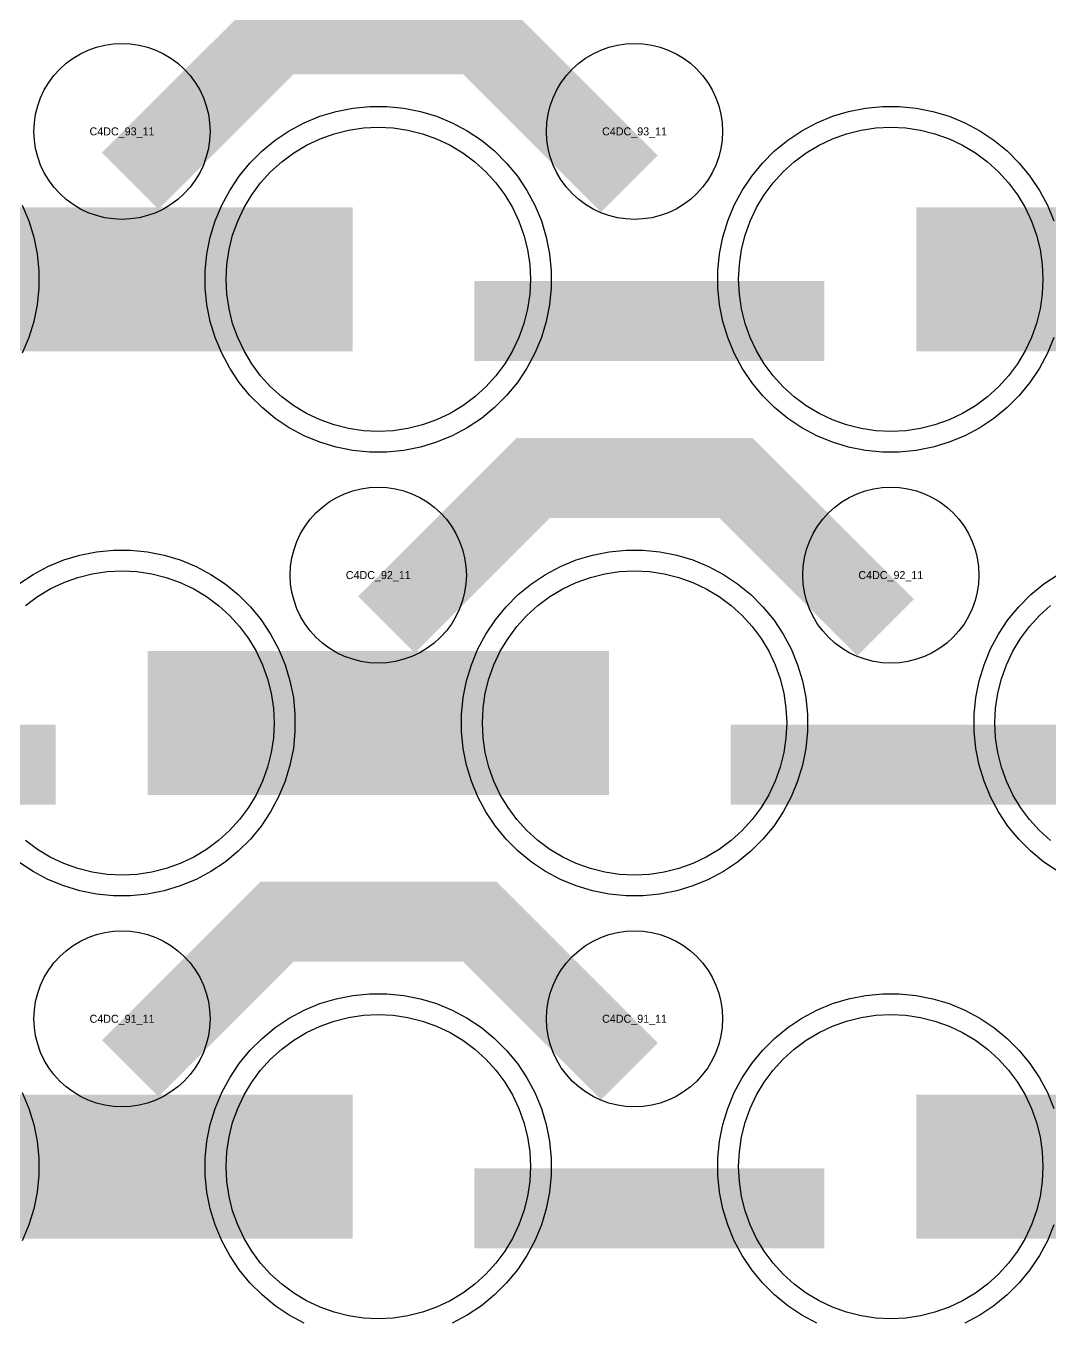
# Model space of a CAD drawing. Extents: x -11880 to 11880, y -14992 to 14992.
# Drawn here: x -8510 to -8190.3, y -2278.8 to -1874 of the extents above; entities that cross this region are included whole.
import ezdxf
from ezdxf.enums import TextEntityAlignment as Align

# ---------------------------------------------------------------- set-up
doc = ezdxf.new("R2010")
doc.units = 0
doc.header["$MEASUREMENT"] = 0
for name, color, linetype in [('GDS_775_DT_237', 138, 'CONTINUOUS'), ('RDL1_FS', 34, 'CONTINUOUS'), ('RDL_BS', 160, 'CONTINUOUS')]:
    doc.layers.add(name, color=color, linetype=linetype)

msp = doc.modelspace()

# ---------------------------------------------------------------- linework, layer by layer
at = {"layer": 'RDL1_FS'}
for points in [[(-8400, -2000.614), (-8404.657, -2000.385), (-8409.268, -1999.701), (-8413.791, -1998.569), (-8418.181, -1996.997), (-8422.395, -1995.005), (-8426.395, -1992.607), (-8430.14, -1989.829), (-8433.594, -1986.699), (-8436.724, -1983.245), (-8439.502, -1979.5), (-8441.9, -1975.5), (-8443.892, -1971.286), (-8445.464, -1966.896), (-8446.596, -1962.373), (-8447.28, -1957.762), (-8447.509, -1953.105), (-8447.28, -1948.448), (-8446.596, -1943.837), (-8445.464, -1939.314), (-8443.892, -1934.924), (-8441.9, -1930.71), (-8439.502, -1926.71), (-8436.724, -1922.965), (-8433.594, -1919.511), (-8430.14, -1916.381), (-8426.395, -1913.603), (-8422.395, -1911.205), (-8418.181, -1909.213), (-8413.791, -1907.641), (-8409.268, -1906.509), (-8404.657, -1905.825), (-8400, -1905.596), (-8395.343, -1905.825), (-8390.732, -1906.509), (-8386.209, -1907.641), (-8381.819, -1909.213), (-8377.605, -1911.205), (-8373.605, -1913.603), (-8369.86, -1916.381), (-8366.406, -1919.511), (-8363.276, -1922.965), (-8360.498, -1926.71), (-8358.1, -1930.71), (-8356.108, -1934.924), (-8354.536, -1939.314), (-8353.404, -1943.837), (-8352.72, -1948.448), (-8352.491, -1953.105), (-8352.72, -1957.762), (-8353.404, -1962.373), (-8354.536, -1966.896), (-8356.108, -1971.286), (-8358.1, -1975.5), (-8360.498, -1979.5), (-8363.276, -1983.245), (-8366.406, -1986.699), (-8369.86, -1989.829), (-8373.605, -1992.607), (-8377.605, -1995.005), (-8381.819, -1996.997), (-8386.209, -1998.569), (-8390.732, -1999.701), (-8395.343, -2000.385)], [(-8240, -2000.614), (-8244.657, -2000.385), (-8249.268, -1999.701), (-8253.791, -1998.569), (-8258.181, -1996.997), (-8262.395, -1995.005), (-8266.395, -1992.607), (-8270.14, -1989.829), (-8273.594, -1986.699), (-8276.724, -1983.245), (-8279.502, -1979.5), (-8281.9, -1975.5), (-8283.892, -1971.286), (-8285.464, -1966.896), (-8286.596, -1962.373), (-8287.28, -1957.762), (-8287.509, -1953.105), (-8287.28, -1948.448), (-8286.596, -1943.837), (-8285.464, -1939.314), (-8283.892, -1934.924), (-8281.9, -1930.71), (-8279.502, -1926.71), (-8276.724, -1922.965), (-8273.594, -1919.511), (-8270.14, -1916.381), (-8266.395, -1913.603), (-8262.395, -1911.205), (-8258.181, -1909.213), (-8253.791, -1907.641), (-8249.268, -1906.509), (-8244.657, -1905.825), (-8240, -1905.596), (-8235.343, -1905.825), (-8230.732, -1906.509), (-8226.209, -1907.641), (-8221.819, -1909.213), (-8217.605, -1911.205), (-8213.605, -1913.603), (-8209.86, -1916.381), (-8206.406, -1919.511), (-8203.276, -1922.965), (-8200.498, -1926.71), (-8198.1, -1930.71), (-8196.108, -1934.924), (-8194.536, -1939.314), (-8193.404, -1943.837), (-8192.72, -1948.448), (-8192.491, -1953.105), (-8192.72, -1957.762), (-8193.404, -1962.373), (-8194.536, -1966.896), (-8196.108, -1971.286), (-8198.1, -1975.5), (-8200.498, -1979.5), (-8203.276, -1983.245), (-8206.406, -1986.699), (-8209.86, -1989.829), (-8213.605, -1992.607), (-8217.605, -1995.005), (-8221.819, -1996.997), (-8226.209, -1998.569), (-8230.732, -1999.701), (-8235.343, -2000.385)], [(-8320, -2139.179), (-8324.657, -2138.95), (-8329.268, -2138.266), (-8333.791, -2137.134), (-8338.181, -2135.562), (-8342.395, -2133.57), (-8346.395, -2131.172), (-8350.14, -2128.394), (-8353.594, -2125.264), (-8356.724, -2121.81), (-8359.502, -2118.065), (-8361.9, -2114.065), (-8363.892, -2109.851), (-8365.464, -2105.461), (-8366.596, -2100.938), (-8367.28, -2096.327), (-8367.509, -2091.67), (-8367.28, -2087.013), (-8366.596, -2082.402), (-8365.464, -2077.879), (-8363.892, -2073.489), (-8361.9, -2069.275), (-8359.502, -2065.275), (-8356.724, -2061.53), (-8353.594, -2058.076), (-8350.14, -2054.946), (-8346.395, -2052.168), (-8342.395, -2049.77), (-8338.181, -2047.778), (-8333.791, -2046.206), (-8329.268, -2045.074), (-8324.657, -2044.39), (-8320, -2044.161), (-8315.343, -2044.39), (-8310.732, -2045.074), (-8306.209, -2046.206), (-8301.819, -2047.778), (-8297.605, -2049.77), (-8293.605, -2052.168), (-8289.86, -2054.946), (-8286.406, -2058.076), (-8283.276, -2061.53), (-8280.498, -2065.275), (-8278.1, -2069.275), (-8276.108, -2073.489), (-8274.536, -2077.879), (-8273.404, -2082.402), (-8272.72, -2087.013), (-8272.491, -2091.67), (-8272.72, -2096.327), (-8273.404, -2100.938), (-8274.536, -2105.461), (-8276.108, -2109.851), (-8278.1, -2114.065), (-8280.498, -2118.065), (-8283.276, -2121.81), (-8286.406, -2125.264), (-8289.86, -2128.394), (-8293.605, -2131.172), (-8297.605, -2133.57), (-8301.819, -2135.562), (-8306.209, -2137.134), (-8310.732, -2138.266), (-8315.343, -2138.95)]]:
    msp.add_lwpolyline(points, close=True, dxfattribs=at)
for points in [[(-8551.998, -1953.105, 45, 45, 0), (-8479.998, -1953.105, 45, 45, 0)], [(-8479.998, -1953.105, 45, 45, 0), (-8407.998, -1953.105, 45, 45, 0)], [(-8231.998, -1953.105, 45, 45, 0), (-8159.998, -1953.105, 45, 45, 0)], [(-8471.998, -2091.67, 45, 45, 0), (-8399.998, -2091.67, 45, 45, 0)], [(-8399.998, -2091.67, 45, 45, 0), (-8327.998, -2091.67, 45, 45, 0)]]:
    msp.add_lwpolyline(points, format="xyseb", dxfattribs=at)
for points in [[(-8510.14, -2054.946), (-8506.395, -2052.168), (-8502.395, -2049.77), (-8498.181, -2047.778), (-8493.791, -2046.206), (-8489.268, -2045.074), (-8484.657, -2044.39), (-8480, -2044.161), (-8475.343, -2044.39), (-8470.732, -2045.074), (-8466.209, -2046.206), (-8461.819, -2047.778), (-8457.605, -2049.77), (-8453.605, -2052.168), (-8449.86, -2054.946), (-8446.406, -2058.076), (-8443.276, -2061.53), (-8440.498, -2065.275), (-8438.1, -2069.275), (-8436.108, -2073.489), (-8434.536, -2077.879), (-8433.404, -2082.402), (-8432.72, -2087.013), (-8432.491, -2091.67), (-8432.72, -2096.327), (-8433.404, -2100.938), (-8434.536, -2105.461), (-8436.108, -2109.851), (-8438.1, -2114.065), (-8440.498, -2118.065), (-8443.276, -2121.81), (-8446.406, -2125.264), (-8449.86, -2128.394), (-8453.605, -2131.172), (-8457.605, -2133.57), (-8461.819, -2135.562), (-8466.209, -2137.134), (-8470.732, -2138.266), (-8475.343, -2138.95), (-8480, -2139.179), (-8484.657, -2138.95), (-8489.268, -2138.266), (-8493.791, -2137.134), (-8498.181, -2135.562), (-8502.395, -2133.57), (-8506.395, -2131.172), (-8510.14, -2128.394)], [(-8190.14, -2128.394), (-8193.594, -2125.264), (-8196.724, -2121.81), (-8199.502, -2118.065), (-8201.9, -2114.065), (-8203.892, -2109.851), (-8205.464, -2105.461), (-8206.596, -2100.938), (-8207.28, -2096.327), (-8207.509, -2091.67), (-8207.28, -2087.013), (-8206.596, -2082.402), (-8205.464, -2077.879), (-8203.892, -2073.489), (-8201.9, -2069.275), (-8199.502, -2065.275), (-8196.724, -2061.53), (-8193.594, -2058.076), (-8190.14, -2054.946)]]:
    msp.add_lwpolyline(points, dxfattribs=at)
at = {"layer": 'RDL1_FS', "color": 11, "true_color": 0xf27172}
for points in [[(-8400, -2277.744), (-8404.657, -2277.515), (-8409.268, -2276.831), (-8413.791, -2275.699), (-8418.181, -2274.127), (-8422.395, -2272.135), (-8426.395, -2269.737), (-8430.14, -2266.959), (-8433.594, -2263.829), (-8436.724, -2260.375), (-8439.502, -2256.63), (-8441.9, -2252.63), (-8443.892, -2248.416), (-8445.464, -2244.026), (-8446.596, -2239.503), (-8447.28, -2234.892), (-8447.509, -2230.235), (-8447.28, -2225.578), (-8446.596, -2220.967), (-8445.464, -2216.444), (-8443.892, -2212.054), (-8441.9, -2207.84), (-8439.502, -2203.84), (-8436.724, -2200.095), (-8433.594, -2196.641), (-8430.14, -2193.511), (-8426.395, -2190.733), (-8422.395, -2188.335), (-8418.181, -2186.343), (-8413.791, -2184.771), (-8409.268, -2183.639), (-8404.657, -2182.955), (-8400, -2182.726), (-8395.343, -2182.955), (-8390.732, -2183.639), (-8386.209, -2184.771), (-8381.819, -2186.343), (-8377.605, -2188.335), (-8373.605, -2190.733), (-8369.86, -2193.511), (-8366.406, -2196.641), (-8363.276, -2200.095), (-8360.498, -2203.84), (-8358.1, -2207.84), (-8356.108, -2212.054), (-8354.536, -2216.444), (-8353.404, -2220.967), (-8352.72, -2225.578), (-8352.491, -2230.235), (-8352.72, -2234.892), (-8353.404, -2239.503), (-8354.536, -2244.026), (-8356.108, -2248.416), (-8358.1, -2252.63), (-8360.498, -2256.63), (-8363.276, -2260.375), (-8366.406, -2263.829), (-8369.86, -2266.959), (-8373.605, -2269.737), (-8377.605, -2272.135), (-8381.819, -2274.127), (-8386.209, -2275.699), (-8390.732, -2276.831), (-8395.343, -2277.515)], [(-8240, -2277.744), (-8244.657, -2277.515), (-8249.268, -2276.831), (-8253.791, -2275.699), (-8258.181, -2274.127), (-8262.395, -2272.135), (-8266.395, -2269.737), (-8270.14, -2266.959), (-8273.594, -2263.829), (-8276.724, -2260.375), (-8279.502, -2256.63), (-8281.9, -2252.63), (-8283.892, -2248.416), (-8285.464, -2244.026), (-8286.596, -2239.503), (-8287.28, -2234.892), (-8287.509, -2230.235), (-8287.28, -2225.578), (-8286.596, -2220.967), (-8285.464, -2216.444), (-8283.892, -2212.054), (-8281.9, -2207.84), (-8279.502, -2203.84), (-8276.724, -2200.095), (-8273.594, -2196.641), (-8270.14, -2193.511), (-8266.395, -2190.733), (-8262.395, -2188.335), (-8258.181, -2186.343), (-8253.791, -2184.771), (-8249.268, -2183.639), (-8244.657, -2182.955), (-8240, -2182.726), (-8235.343, -2182.955), (-8230.732, -2183.639), (-8226.209, -2184.771), (-8221.819, -2186.343), (-8217.605, -2188.335), (-8213.605, -2190.733), (-8209.86, -2193.511), (-8206.406, -2196.641), (-8203.276, -2200.095), (-8200.498, -2203.84), (-8198.1, -2207.84), (-8196.108, -2212.054), (-8194.536, -2216.444), (-8193.404, -2220.967), (-8192.72, -2225.578), (-8192.491, -2230.235), (-8192.72, -2234.892), (-8193.404, -2239.503), (-8194.536, -2244.026), (-8196.108, -2248.416), (-8198.1, -2252.63), (-8200.498, -2256.63), (-8203.276, -2260.375), (-8206.406, -2263.829), (-8209.86, -2266.959), (-8213.605, -2269.737), (-8217.605, -2272.135), (-8221.819, -2274.127), (-8226.209, -2275.699), (-8230.732, -2276.831), (-8235.343, -2277.515)]]:
    msp.add_lwpolyline(points, close=True, dxfattribs=at)
for points in [[(-8551.998, -2230.235, 45, 45, 0), (-8479.998, -2230.235, 45, 45, 0)], [(-8479.998, -2230.235, 45, 45, 0), (-8407.998, -2230.235, 45, 45, 0)], [(-8231.998, -2230.235, 45, 45, 0), (-8159.998, -2230.235, 45, 45, 0)]]:
    msp.add_lwpolyline(points, format="xyseb", dxfattribs=at)
at = {"layer": 'RDL_BS'}
for points in [[(-8477.438, -1922.419, 25, 25, 0), (-8431.623, -1876.604, 25, 25, 0), (-8398.07, -1876.604, 25, 25, 0)], [(-8321.599, -1923.318, 25, 25, 0), (-8368.313, -1876.604, 25, 25, 0), (-8398.071, -1876.604, 25, 25, 0)], [(-8369.984, -1966.118, 25, 25, 0), (-8260.719, -1966.118, 25, 25, 0)], [(-8397.438, -2060.984, 25, 25, 0), (-8351.623, -2015.169, 25, 25, 0), (-8318.07, -2015.169, 25, 25, 0)], [(-8241.599, -2061.883, 25, 25, 0), (-8288.313, -2015.169, 25, 25, 0), (-8318.071, -2015.169, 25, 25, 0)], [(-8609.984, -2104.683, 25, 25, 0), (-8500.719, -2104.683, 25, 25, 0)], [(-8289.984, -2104.683, 25, 25, 0), (-8180.719, -2104.683, 25, 25, 0)], [(-8477.438, -2199.549, 25, 25, 0), (-8431.623, -2153.734, 25, 25, 0), (-8398.07, -2153.734, 25, 25, 0)], [(-8321.599, -2200.448, 25, 25, 0), (-8368.313, -2153.734, 25, 25, 0), (-8398.071, -2153.734, 25, 25, 0)]]:
    msp.add_lwpolyline(points, format="xyseb", dxfattribs=at)
for points in [[(-8480, -1934.411), (-8482.693, -1934.279), (-8485.365, -1933.883), (-8487.984, -1933.226), (-8490.519, -1932.319), (-8492.956, -1931.167), (-8495.28, -1929.774), (-8497.443, -1928.171), (-8499.442, -1926.359), (-8501.254, -1924.36), (-8502.857, -1922.197), (-8504.25, -1919.873), (-8505.402, -1917.436), (-8506.309, -1914.901), (-8506.966, -1912.282), (-8507.362, -1909.61), (-8507.494, -1906.917), (-8507.362, -1904.224), (-8506.966, -1901.552), (-8506.309, -1898.933), (-8505.402, -1896.398), (-8504.25, -1893.961), (-8502.857, -1891.637), (-8501.254, -1889.474), (-8499.442, -1887.475), (-8497.443, -1885.663), (-8495.28, -1884.06), (-8492.956, -1882.667), (-8490.519, -1881.515), (-8487.984, -1880.608), (-8485.365, -1879.951), (-8482.693, -1879.555), (-8480, -1879.423), (-8477.307, -1879.555), (-8474.635, -1879.951), (-8472.016, -1880.608), (-8469.481, -1881.515), (-8467.044, -1882.667), (-8464.72, -1884.06), (-8462.557, -1885.663), (-8460.558, -1887.475), (-8458.746, -1889.474), (-8457.143, -1891.637), (-8455.75, -1893.961), (-8454.598, -1896.398), (-8453.691, -1898.933), (-8453.034, -1901.552), (-8452.638, -1904.224), (-8452.506, -1906.917), (-8452.638, -1909.61), (-8453.034, -1912.282), (-8453.691, -1914.901), (-8454.598, -1917.436), (-8455.75, -1919.873), (-8457.143, -1922.197), (-8458.746, -1924.36), (-8460.558, -1926.359), (-8462.557, -1928.171), (-8464.72, -1929.774), (-8467.044, -1931.167), (-8469.481, -1932.319), (-8472.016, -1933.226), (-8474.635, -1933.883), (-8477.307, -1934.279)], [(-8320, -1934.411), (-8322.693, -1934.279), (-8325.365, -1933.883), (-8327.984, -1933.226), (-8330.519, -1932.319), (-8332.956, -1931.167), (-8335.28, -1929.774), (-8337.443, -1928.171), (-8339.442, -1926.359), (-8341.254, -1924.36), (-8342.857, -1922.197), (-8344.25, -1919.873), (-8345.402, -1917.436), (-8346.309, -1914.901), (-8346.966, -1912.282), (-8347.362, -1909.61), (-8347.494, -1906.917), (-8347.362, -1904.224), (-8346.966, -1901.552), (-8346.309, -1898.933), (-8345.402, -1896.398), (-8344.25, -1893.961), (-8342.857, -1891.637), (-8341.254, -1889.474), (-8339.442, -1887.475), (-8337.443, -1885.663), (-8335.28, -1884.06), (-8332.956, -1882.667), (-8330.519, -1881.515), (-8327.984, -1880.608), (-8325.365, -1879.951), (-8322.693, -1879.555), (-8320, -1879.423), (-8317.307, -1879.555), (-8314.635, -1879.951), (-8312.016, -1880.608), (-8309.481, -1881.515), (-8307.044, -1882.667), (-8304.72, -1884.06), (-8302.557, -1885.663), (-8300.558, -1887.475), (-8298.746, -1889.474), (-8297.143, -1891.637), (-8295.75, -1893.961), (-8294.598, -1896.398), (-8293.691, -1898.933), (-8293.034, -1901.552), (-8292.638, -1904.224), (-8292.506, -1906.917), (-8292.638, -1909.61), (-8293.034, -1912.282), (-8293.691, -1914.901), (-8294.598, -1917.436), (-8295.75, -1919.873), (-8297.143, -1922.197), (-8298.746, -1924.36), (-8300.558, -1926.359), (-8302.557, -1928.171), (-8304.72, -1929.774), (-8307.044, -1931.167), (-8309.481, -1932.319), (-8312.016, -1933.226), (-8314.635, -1933.883), (-8317.307, -1934.279)], [(-8402.644, -2007.105), (-8407.938, -2006.588), (-8413.165, -2005.542), (-8418.205, -2004.011), (-8423.115, -2001.98), (-8427.777, -1999.488), (-8432.191, -1996.541), (-8436.292, -1993.179), (-8440.074, -1989.397), (-8443.436, -1985.296), (-8446.383, -1980.882), (-8448.875, -1976.22), (-8450.906, -1971.31), (-8452.437, -1966.27), (-8453.483, -1961.043), (-8454, -1955.749), (-8454, -1950.461), (-8453.483, -1945.167), (-8452.437, -1939.94), (-8450.906, -1934.9), (-8448.875, -1929.99), (-8446.383, -1925.328), (-8443.436, -1920.914), (-8440.074, -1916.813), (-8436.292, -1913.031), (-8432.191, -1909.669), (-8427.777, -1906.722), (-8423.115, -1904.23), (-8418.205, -1902.199), (-8413.165, -1900.668), (-8407.938, -1899.622), (-8402.644, -1899.105), (-8397.356, -1899.105), (-8392.062, -1899.622), (-8386.835, -1900.668), (-8381.795, -1902.199), (-8376.885, -1904.23), (-8372.223, -1906.722), (-8367.809, -1909.669), (-8363.708, -1913.031), (-8359.926, -1916.813), (-8356.564, -1920.914), (-8353.617, -1925.328), (-8351.125, -1929.99), (-8349.094, -1934.9), (-8347.563, -1939.94), (-8346.517, -1945.167), (-8346, -1950.461), (-8346, -1955.749), (-8346.517, -1961.043), (-8347.563, -1966.27), (-8349.094, -1971.31), (-8351.125, -1976.22), (-8353.617, -1980.882), (-8356.564, -1985.296), (-8359.926, -1989.397), (-8363.708, -1993.179), (-8367.809, -1996.541), (-8372.223, -1999.488), (-8376.885, -2001.98), (-8381.795, -2004.011), (-8386.835, -2005.542), (-8392.062, -2006.588), (-8397.356, -2007.105)], [(-8400, -2072.976), (-8402.693, -2072.844), (-8405.365, -2072.448), (-8407.984, -2071.791), (-8410.519, -2070.884), (-8412.956, -2069.732), (-8415.28, -2068.339), (-8417.443, -2066.736), (-8419.442, -2064.924), (-8421.254, -2062.925), (-8422.857, -2060.762), (-8424.25, -2058.438), (-8425.402, -2056.001), (-8426.309, -2053.466), (-8426.966, -2050.847), (-8427.362, -2048.175), (-8427.494, -2045.482), (-8427.362, -2042.789), (-8426.966, -2040.117), (-8426.309, -2037.498), (-8425.402, -2034.963), (-8424.25, -2032.526), (-8422.857, -2030.202), (-8421.254, -2028.039), (-8419.442, -2026.04), (-8417.443, -2024.228), (-8415.28, -2022.625), (-8412.956, -2021.232), (-8410.519, -2020.08), (-8407.984, -2019.173), (-8405.365, -2018.516), (-8402.693, -2018.12), (-8400, -2017.988), (-8397.307, -2018.12), (-8394.635, -2018.516), (-8392.016, -2019.173), (-8389.481, -2020.08), (-8387.044, -2021.232), (-8384.72, -2022.625), (-8382.557, -2024.228), (-8380.558, -2026.04), (-8378.746, -2028.039), (-8377.143, -2030.202), (-8375.75, -2032.526), (-8374.598, -2034.963), (-8373.691, -2037.498), (-8373.034, -2040.117), (-8372.638, -2042.789), (-8372.506, -2045.482), (-8372.638, -2048.175), (-8373.034, -2050.847), (-8373.691, -2053.466), (-8374.598, -2056.001), (-8375.75, -2058.438), (-8377.143, -2060.762), (-8378.746, -2062.925), (-8380.558, -2064.924), (-8382.557, -2066.736), (-8384.72, -2068.339), (-8387.044, -2069.732), (-8389.481, -2070.884), (-8392.016, -2071.791), (-8394.635, -2072.448), (-8397.307, -2072.844)], [(-8240, -2072.976), (-8242.693, -2072.844), (-8245.365, -2072.448), (-8247.984, -2071.791), (-8250.519, -2070.884), (-8252.956, -2069.732), (-8255.28, -2068.339), (-8257.443, -2066.736), (-8259.442, -2064.924), (-8261.254, -2062.925), (-8262.857, -2060.762), (-8264.25, -2058.438), (-8265.402, -2056.001), (-8266.309, -2053.466), (-8266.966, -2050.847), (-8267.362, -2048.175), (-8267.494, -2045.482), (-8267.362, -2042.789), (-8266.966, -2040.117), (-8266.309, -2037.498), (-8265.402, -2034.963), (-8264.25, -2032.526), (-8262.857, -2030.202), (-8261.254, -2028.039), (-8259.442, -2026.04), (-8257.443, -2024.228), (-8255.28, -2022.625), (-8252.956, -2021.232), (-8250.519, -2020.08), (-8247.984, -2019.173), (-8245.365, -2018.516), (-8242.693, -2018.12), (-8240, -2017.988), (-8237.307, -2018.12), (-8234.635, -2018.516), (-8232.016, -2019.173), (-8229.481, -2020.08), (-8227.044, -2021.232), (-8224.72, -2022.625), (-8222.557, -2024.228), (-8220.558, -2026.04), (-8218.746, -2028.039), (-8217.143, -2030.202), (-8215.75, -2032.526), (-8214.598, -2034.963), (-8213.691, -2037.498), (-8213.034, -2040.117), (-8212.638, -2042.789), (-8212.506, -2045.482), (-8212.638, -2048.175), (-8213.034, -2050.847), (-8213.691, -2053.466), (-8214.598, -2056.001), (-8215.75, -2058.438), (-8217.143, -2060.762), (-8218.746, -2062.925), (-8220.558, -2064.924), (-8222.557, -2066.736), (-8224.72, -2068.339), (-8227.044, -2069.732), (-8229.481, -2070.884), (-8232.016, -2071.791), (-8234.635, -2072.448), (-8237.307, -2072.844)], [(-8322.644, -2145.67), (-8327.938, -2145.153), (-8333.165, -2144.107), (-8338.205, -2142.576), (-8343.115, -2140.545), (-8347.777, -2138.053), (-8352.191, -2135.106), (-8356.292, -2131.744), (-8360.074, -2127.962), (-8363.436, -2123.861), (-8366.383, -2119.447), (-8368.875, -2114.785), (-8370.906, -2109.875), (-8372.437, -2104.835), (-8373.483, -2099.608), (-8374, -2094.314), (-8374, -2089.026), (-8373.483, -2083.732), (-8372.437, -2078.505), (-8370.906, -2073.465), (-8368.875, -2068.555), (-8366.383, -2063.893), (-8363.436, -2059.479), (-8360.074, -2055.378), (-8356.292, -2051.596), (-8352.191, -2048.234), (-8347.777, -2045.287), (-8343.115, -2042.795), (-8338.205, -2040.764), (-8333.165, -2039.233), (-8327.938, -2038.187), (-8322.644, -2037.67), (-8317.356, -2037.67), (-8312.062, -2038.187), (-8306.835, -2039.233), (-8301.795, -2040.764), (-8296.885, -2042.795), (-8292.223, -2045.287), (-8287.809, -2048.234), (-8283.708, -2051.596), (-8279.926, -2055.378), (-8276.564, -2059.479), (-8273.617, -2063.893), (-8271.125, -2068.555), (-8269.094, -2073.465), (-8267.563, -2078.505), (-8266.517, -2083.732), (-8266, -2089.026), (-8266, -2094.314), (-8266.517, -2099.608), (-8267.563, -2104.835), (-8269.094, -2109.875), (-8271.125, -2114.785), (-8273.617, -2119.447), (-8276.564, -2123.861), (-8279.926, -2127.962), (-8283.708, -2131.744), (-8287.809, -2135.106), (-8292.223, -2138.053), (-8296.885, -2140.545), (-8301.795, -2142.576), (-8306.835, -2144.107), (-8312.062, -2145.153), (-8317.356, -2145.67)], [(-8480, -2211.541), (-8482.693, -2211.409), (-8485.365, -2211.013), (-8487.984, -2210.356), (-8490.519, -2209.449), (-8492.956, -2208.297), (-8495.28, -2206.904), (-8497.443, -2205.301), (-8499.442, -2203.489), (-8501.254, -2201.49), (-8502.857, -2199.327), (-8504.25, -2197.003), (-8505.402, -2194.566), (-8506.309, -2192.031), (-8506.966, -2189.412), (-8507.362, -2186.74), (-8507.494, -2184.047), (-8507.362, -2181.354), (-8506.966, -2178.682), (-8506.309, -2176.063), (-8505.402, -2173.528), (-8504.25, -2171.091), (-8502.857, -2168.767), (-8501.254, -2166.604), (-8499.442, -2164.605), (-8497.443, -2162.793), (-8495.28, -2161.19), (-8492.956, -2159.797), (-8490.519, -2158.645), (-8487.984, -2157.738), (-8485.365, -2157.081), (-8482.693, -2156.685), (-8480, -2156.553), (-8477.307, -2156.685), (-8474.635, -2157.081), (-8472.016, -2157.738), (-8469.481, -2158.645), (-8467.044, -2159.797), (-8464.72, -2161.19), (-8462.557, -2162.793), (-8460.558, -2164.605), (-8458.746, -2166.604), (-8457.143, -2168.767), (-8455.75, -2171.091), (-8454.598, -2173.528), (-8453.691, -2176.063), (-8453.034, -2178.682), (-8452.638, -2181.354), (-8452.506, -2184.047), (-8452.638, -2186.74), (-8453.034, -2189.412), (-8453.691, -2192.031), (-8454.598, -2194.566), (-8455.75, -2197.003), (-8457.143, -2199.327), (-8458.746, -2201.49), (-8460.558, -2203.489), (-8462.557, -2205.301), (-8464.72, -2206.904), (-8467.044, -2208.297), (-8469.481, -2209.449), (-8472.016, -2210.356), (-8474.635, -2211.013), (-8477.307, -2211.409)], [(-8320, -2211.541), (-8322.693, -2211.409), (-8325.365, -2211.013), (-8327.984, -2210.356), (-8330.519, -2209.449), (-8332.956, -2208.297), (-8335.28, -2206.904), (-8337.443, -2205.301), (-8339.442, -2203.489), (-8341.254, -2201.49), (-8342.857, -2199.327), (-8344.25, -2197.003), (-8345.402, -2194.566), (-8346.309, -2192.031), (-8346.966, -2189.412), (-8347.362, -2186.74), (-8347.494, -2184.047), (-8347.362, -2181.354), (-8346.966, -2178.682), (-8346.309, -2176.063), (-8345.402, -2173.528), (-8344.25, -2171.091), (-8342.857, -2168.767), (-8341.254, -2166.604), (-8339.442, -2164.605), (-8337.443, -2162.793), (-8335.28, -2161.19), (-8332.956, -2159.797), (-8330.519, -2158.645), (-8327.984, -2157.738), (-8325.365, -2157.081), (-8322.693, -2156.685), (-8320, -2156.553), (-8317.307, -2156.685), (-8314.635, -2157.081), (-8312.016, -2157.738), (-8309.481, -2158.645), (-8307.044, -2159.797), (-8304.72, -2161.19), (-8302.557, -2162.793), (-8300.558, -2164.605), (-8298.746, -2166.604), (-8297.143, -2168.767), (-8295.75, -2171.091), (-8294.598, -2173.528), (-8293.691, -2176.063), (-8293.034, -2178.682), (-8292.638, -2181.354), (-8292.506, -2184.047), (-8292.638, -2186.74), (-8293.034, -2189.412), (-8293.691, -2192.031), (-8294.598, -2194.566), (-8295.75, -2197.003), (-8297.143, -2199.327), (-8298.746, -2201.49), (-8300.558, -2203.489), (-8302.557, -2205.301), (-8304.72, -2206.904), (-8307.044, -2208.297), (-8309.481, -2209.449), (-8312.016, -2210.356), (-8314.635, -2211.013), (-8317.307, -2211.409)]]:
    msp.add_lwpolyline(points, close=True, dxfattribs=at)
for points in [[(-8189.094, -1971.31), (-8191.125, -1976.22), (-8193.617, -1980.882), (-8196.564, -1985.296), (-8199.926, -1989.397), (-8203.708, -1993.179), (-8207.809, -1996.541), (-8212.223, -1999.488), (-8216.885, -2001.98), (-8221.795, -2004.011), (-8226.835, -2005.542), (-8232.062, -2006.588), (-8237.356, -2007.105), (-8242.644, -2007.105), (-8247.938, -2006.588), (-8253.165, -2005.542), (-8258.205, -2004.011), (-8263.115, -2001.98), (-8267.777, -1999.488), (-8272.191, -1996.541), (-8276.292, -1993.179), (-8280.074, -1989.397), (-8283.436, -1985.296), (-8286.383, -1980.882), (-8288.875, -1976.22), (-8290.906, -1971.31), (-8292.437, -1966.27), (-8293.483, -1961.043), (-8294, -1955.749), (-8294, -1950.461), (-8293.483, -1945.167), (-8292.437, -1939.94), (-8290.906, -1934.9), (-8288.875, -1929.99), (-8286.383, -1925.328), (-8283.436, -1920.914), (-8280.074, -1916.813), (-8276.292, -1913.031), (-8272.191, -1909.669), (-8267.777, -1906.722), (-8263.115, -1904.23), (-8258.205, -1902.199), (-8253.165, -1900.668), (-8247.938, -1899.622), (-8242.644, -1899.105), (-8237.356, -1899.105), (-8232.062, -1899.622), (-8226.835, -1900.668), (-8221.795, -1902.199), (-8216.885, -1904.23), (-8212.223, -1906.722), (-8207.809, -1909.669), (-8203.708, -1913.031), (-8199.926, -1916.813), (-8196.564, -1920.914), (-8193.617, -1925.328), (-8191.125, -1929.99), (-8189.094, -1934.9)], [(-8511.125, -1929.99), (-8509.094, -1934.9), (-8507.563, -1939.94), (-8506.517, -1945.167), (-8506, -1950.461), (-8506, -1955.749), (-8506.517, -1961.043), (-8507.563, -1966.27), (-8509.094, -1971.31), (-8511.125, -1976.22)], [(-8512.191, -2048.234), (-8507.777, -2045.287), (-8503.115, -2042.795), (-8498.205, -2040.764), (-8493.165, -2039.233), (-8487.938, -2038.187), (-8482.644, -2037.67), (-8477.356, -2037.67), (-8472.062, -2038.187), (-8466.835, -2039.233), (-8461.795, -2040.764), (-8456.885, -2042.795), (-8452.223, -2045.287), (-8447.809, -2048.234), (-8443.708, -2051.596), (-8439.926, -2055.378), (-8436.564, -2059.479), (-8433.617, -2063.893), (-8431.125, -2068.555), (-8429.094, -2073.465), (-8427.563, -2078.505), (-8426.517, -2083.732), (-8426, -2089.026), (-8426, -2094.314), (-8426.517, -2099.608), (-8427.563, -2104.835), (-8429.094, -2109.875), (-8431.125, -2114.785), (-8433.617, -2119.447), (-8436.564, -2123.861), (-8439.926, -2127.962), (-8443.708, -2131.744), (-8447.809, -2135.106), (-8452.223, -2138.053), (-8456.885, -2140.545), (-8461.795, -2142.576), (-8466.835, -2144.107), (-8472.062, -2145.153), (-8477.356, -2145.67), (-8482.644, -2145.67), (-8487.938, -2145.153), (-8493.165, -2144.107), (-8498.205, -2142.576), (-8503.115, -2140.545), (-8507.777, -2138.053), (-8512.191, -2135.106)], [(-8187.777, -2138.053), (-8192.191, -2135.106), (-8196.292, -2131.744), (-8200.074, -2127.962), (-8203.436, -2123.861), (-8206.383, -2119.447), (-8208.875, -2114.785), (-8210.906, -2109.875), (-8212.437, -2104.835), (-8213.483, -2099.608), (-8214, -2094.314), (-8214, -2089.026), (-8213.483, -2083.732), (-8212.437, -2078.505), (-8210.906, -2073.465), (-8208.875, -2068.555), (-8206.383, -2063.893), (-8203.436, -2059.479), (-8200.074, -2055.378), (-8196.292, -2051.596), (-8192.191, -2048.234), (-8187.777, -2045.287)]]:
    msp.add_lwpolyline(points, dxfattribs=at)
at = {"layer": 'RDL_BS', "color": 11, "true_color": 0xf27172}
for points in [[(-8423.115, -2279.11), (-8427.777, -2276.618), (-8432.191, -2273.671), (-8436.292, -2270.309), (-8440.074, -2266.527), (-8443.436, -2262.426), (-8446.383, -2258.012), (-8448.875, -2253.35), (-8450.906, -2248.44), (-8452.437, -2243.4), (-8453.483, -2238.173), (-8454, -2232.879), (-8454, -2227.591), (-8453.483, -2222.297), (-8452.437, -2217.07), (-8450.906, -2212.03), (-8448.875, -2207.12), (-8446.383, -2202.458), (-8443.436, -2198.044), (-8440.074, -2193.943), (-8436.292, -2190.161), (-8432.191, -2186.799), (-8427.777, -2183.852), (-8423.115, -2181.36), (-8418.205, -2179.329), (-8413.165, -2177.798), (-8407.938, -2176.752), (-8402.644, -2176.235), (-8397.356, -2176.235), (-8392.062, -2176.752), (-8386.835, -2177.798), (-8381.795, -2179.329), (-8376.885, -2181.36), (-8372.223, -2183.852), (-8367.809, -2186.799), (-8363.708, -2190.161), (-8359.926, -2193.943), (-8356.564, -2198.044), (-8353.617, -2202.458), (-8351.125, -2207.12), (-8349.094, -2212.03), (-8347.563, -2217.07), (-8346.517, -2222.297), (-8346, -2227.591), (-8346, -2232.879), (-8346.517, -2238.173), (-8347.563, -2243.4), (-8349.094, -2248.44), (-8351.125, -2253.35), (-8353.617, -2258.012), (-8356.564, -2262.426), (-8359.926, -2266.527), (-8363.708, -2270.309), (-8367.809, -2273.671), (-8372.223, -2276.618), (-8376.885, -2279.11)], [(-8263.115, -2279.11), (-8267.777, -2276.618), (-8272.191, -2273.671), (-8276.292, -2270.309), (-8280.074, -2266.527), (-8283.436, -2262.426), (-8286.383, -2258.012), (-8288.875, -2253.35), (-8290.906, -2248.44), (-8292.437, -2243.4), (-8293.483, -2238.173), (-8294, -2232.879), (-8294, -2227.591), (-8293.483, -2222.297), (-8292.437, -2217.07), (-8290.906, -2212.03), (-8288.875, -2207.12), (-8286.383, -2202.458), (-8283.436, -2198.044), (-8280.074, -2193.943), (-8276.292, -2190.161), (-8272.191, -2186.799), (-8267.777, -2183.852), (-8263.115, -2181.36), (-8258.205, -2179.329), (-8253.165, -2177.798), (-8247.938, -2176.752), (-8242.644, -2176.235), (-8237.356, -2176.235), (-8232.062, -2176.752), (-8226.835, -2177.798), (-8221.795, -2179.329), (-8216.885, -2181.36), (-8212.223, -2183.852), (-8207.809, -2186.799), (-8203.708, -2190.161), (-8199.926, -2193.943), (-8196.564, -2198.044), (-8193.617, -2202.458), (-8191.125, -2207.12), (-8189.094, -2212.03)], [(-8511.125, -2207.12), (-8509.094, -2212.03), (-8507.563, -2217.07), (-8506.517, -2222.297), (-8506, -2227.591), (-8506, -2232.879), (-8506.517, -2238.173), (-8507.563, -2243.4), (-8509.094, -2248.44), (-8511.125, -2253.35)], [(-8189.094, -2248.44), (-8191.125, -2253.35), (-8193.617, -2258.012), (-8196.564, -2262.426), (-8199.926, -2266.527), (-8203.708, -2270.309), (-8207.809, -2273.671), (-8212.223, -2276.618), (-8216.885, -2279.11)]]:
    msp.add_lwpolyline(points, dxfattribs=at)
msp.add_lwpolyline([(-8369.984, -2243.248, 25, 25, 0), (-8260.719, -2243.248, 25, 25, 0)], format="xyseb", dxfattribs=at)

# ---------------------------------------------------------------- texts
at = {"layer": 'GDS_775_DT_237'}
for s, p in [('C4DC_93_11', (-8480, -1906.917)), ('C4DC_93_11', (-8480, -1906.917)), ('C4DC_93_11', (-8320, -1906.917)), ('C4DC_93_11', (-8320, -1906.917)), ('C4DC_92_11', (-8400, -2045.482)), ('C4DC_92_11', (-8400, -2045.482)), ('C4DC_92_11', (-8240, -2045.482)), ('C4DC_92_11', (-8240, -2045.482)), ('C4DC_91_11', (-8480, -2184.047)), ('C4DC_91_11', (-8480, -2184.047)), ('C4DC_91_11', (-8320, -2184.047)), ('C4DC_91_11', (-8320, -2184.047))]:
    msp.add_text(s, height=2.5, dxfattribs=at).set_placement(p, align=Align.MIDDLE_CENTER)

doc.saveas('drawing.dxf')
